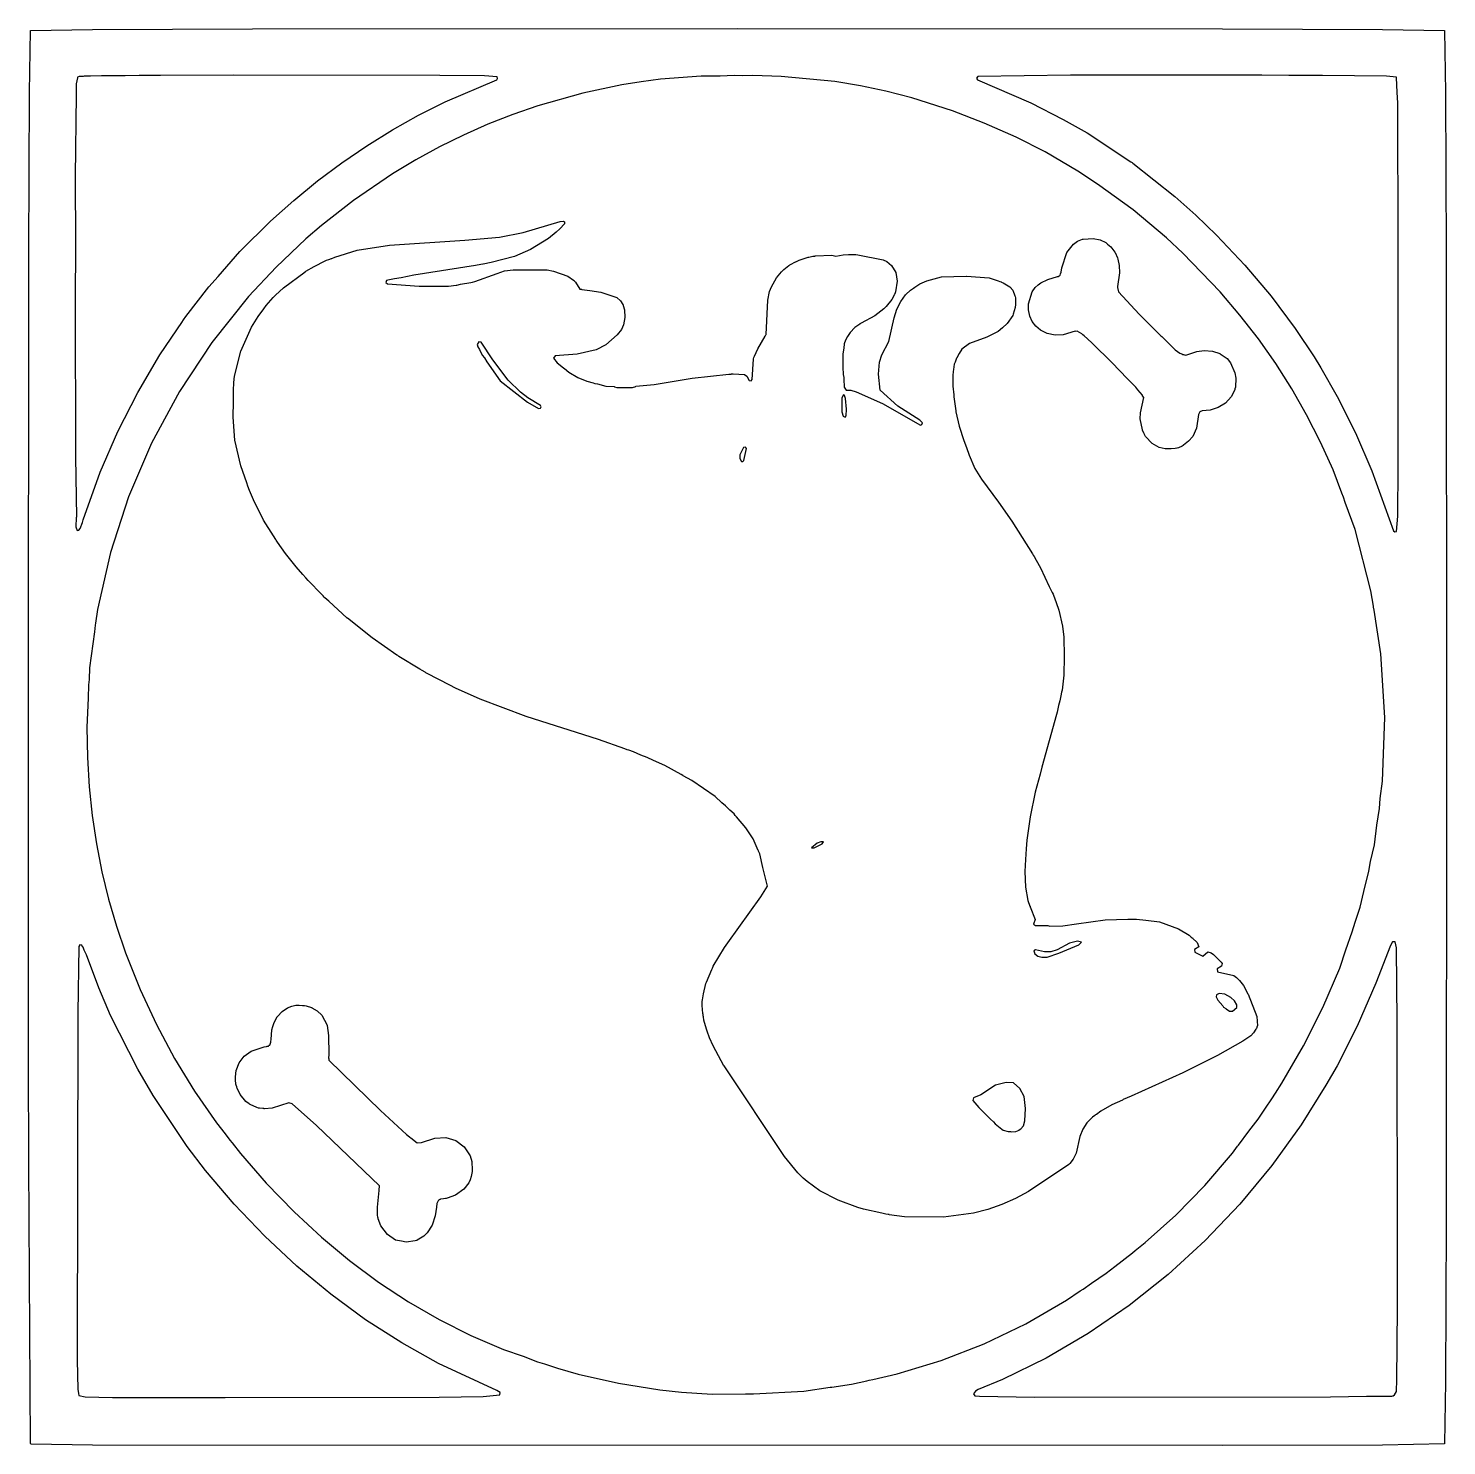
# Model space of a CAD drawing. Header units: millimetres. Extents: x 0 to 300, y 0 to 300.
import ezdxf

# ---------------------------------------------------------------- set-up
doc = ezdxf.new("R2010")
doc.units = ezdxf.units.MM
doc.layers.add('CUT', color=7, linetype='CONTINUOUS')

msp = doc.modelspace()

# ---------------------------------------------------------------- linework, layer by layer
at = {"layer": 'CUT'}
for points in [[(299.8702, 286.5262), (299.9924, 252.6853), (300.084, 150.1798), (299.9924, 47.6751), (299.8702, 13.8327), (299.6387, 0.7487), (286.5262, 0.4887), (252.6852, 0.3665), (13.8285, 0.4887), (0.8884, 0.6718), (0.7031, 0.8332), (0.3665, 60.0444), (0.336, 81.766), (0.2749, 150.1791), (0.3665, 252.6839), (0.4887, 286.5262), (0.7202, 299.6102), (13.8327, 299.8702), (47.6737, 299.9924), (150.1791, 300.084), (252.6839, 299.9924), (286.5262, 299.8702), (299.6102, 299.6387)], [(77.2186, 278.6087), (82.7409, 281.7072), (88.3696, 284.521), (99.2743, 289.2052), (99.4748, 289.5101), (99.3634, 289.8217), (96.7292, 290.0425), (87.2871, 290.1344), (43.7357, 290.1649), (28.1956, 290.0972), (23.7303, 290.1038), (20.7225, 290.0647), (15.7011, 290.0428), (13.4203, 289.9696), (12.0595, 289.9518), (11.8943, 289.9206), (11.0012, 289.8919), (10.6412, 289.7487), (10.6318, 289.5892), (10.4091, 288.3299), (10.3467, 286.0353), (10.194, 268.8099), (10.2086, 254.3923), (10.1634, 242.2999), (10.2245, 209.4949), (10.4597, 196.7391), (10.4116, 196.6669), (10.32, 194.6511), (10.5643, 193.8875), (10.9614, 193.9485), (11.2057, 194.2845), (11.6944, 195.5674), (11.8251, 196.1335), (15.4657, 206.2628), (19.1765, 214.8189), (23.386, 223.0855), (28.0957, 231.069), (32.8584, 238.1143), (32.8878, 238.1553), (32.9268, 238.2097), (33.0891, 238.4366), (33.5911, 239.138), (38.4563, 245.3971), (40.363, 247.634), (44.9777, 252.8788), (51.4637, 259.305), (56.3716, 263.6917), (61.3894, 267.8216), (66.5442, 271.6649), (71.8352, 275.2742)], [(225.0005, 34.7143), (228.0835, 36.8107), (229.9545, 38.2798), (233.6799, 41.1525), (234.208, 41.6195), (236.3397, 43.2933), (242.8044, 49.0884), (248.9467, 55.4131), (254.7877, 62.2326), (255.8933, 63.6902), (256.0872, 63.9253), (258.2997, 66.8629), (260.2327, 69.4115), (261.7782, 71.7437), (263.1421, 73.729), (263.8832, 74.9203), (265.2786, 77.0259), (269.8534, 84.8961), (273.9297, 93.0183), (277.4966, 101.3697), (278.7909, 105.242), (280.123, 109.0012), (280.7489, 111.1004), (281.7975, 114.2377), (282.555, 117.5487), (283.6047, 121.8282), (284.0037, 123.8809), (284.8185, 127.4425), (285.3492, 131.6078), (285.8606, 135.1254), (286.0616, 137.1985), (286.5284, 140.8626), (286.9871, 154.3794), (286.1922, 167.83), (284.7301, 177.0608), (284.6378, 177.7017), (284.6036, 177.8598), (284.0862, 181.1261), (280.7295, 194.118), (278.6408, 199.7916), (278.2617, 200.911), (277.9001, 201.8037), (276.0937, 206.7105), (273.3898, 212.6045), (270.4845, 218.3534), (267.3529, 223.887), (263.9578, 229.2397), (260.2985, 234.4231), (256.3941, 239.4552), (252.2164, 244.3338), (244.2875, 252.5671), (240.8394, 255.8012), (233.8385, 261.7063), (226.2737, 267.1672), (222.1457, 269.8581), (215.2064, 273.9976), (209.1053, 277.0487), (202.3336, 280.0384), (195.5935, 282.6614), (186.9968, 285.4055), (181.57, 286.8083), (176.1728, 287.937), (170.7279, 288.824), (159.4151, 289.8906), (153.4365, 290.1038), (151.3397, 290.0745), (149.4636, 290.1336), (146.5362, 290.0074), (142.5295, 289.9515), (133.9294, 289.3115), (129.7998, 288.7916), (125.7126, 288.1508), (117.5113, 286.4126), (107.9507, 283.7332), (102.6714, 281.8722), (97.411, 279.8228), (92.2605, 277.5063), (87.1653, 275.0041), (82.1654, 272.2599), (77.2537, 269.3308), (69.0236, 263.6911), (62.2311, 258.3912), (58.9273, 255.5462), (52.6439, 249.5977), (46.8047, 243.3633), (39.0287, 233.637), (32.1961, 223.2995), (26.3241, 212.3814), (21.4459, 201.0049), (17.6354, 189.2634), (14.8922, 177.1866), (14.5006, 174.3003), (14.4102, 173.8656), (14.248, 172.4387), (13.2163, 164.8346), (13.1016, 162.3515), (12.9753, 161.2406), (12.9219, 158.4654), (12.6382, 152.3274), (12.76, 145.9038), (13.125, 139.6985), (13.7651, 133.5982), (14.649, 127.622), (15.8112, 121.7189), (17.2144, 115.9552), (18.8919, 110.2227), (20.8141, 104.5491), (23.8957, 96.8318), (27.3724, 89.4219), (31.1869, 82.2219), (35.4258, 75.3005), (40.0493, 68.6085), (41.8499, 66.295), (42.8678, 64.9321), (43.3243, 64.4006), (45.0953, 62.1252), (50.5551, 55.8732), (56.4419, 49.8345), (62.2082, 44.4658), (68.1689, 39.5086), (74.3163, 34.9516), (80.629, 30.8048), (87.1261, 27.0234), (93.8333, 23.6704), (100.7265, 20.6821), (104.8412, 19.2559), (107.8947, 18.1209), (109.3696, 17.6863), (112.159, 16.7195), (116.4888, 15.5001), (125.0282, 13.5487), (133.7661, 12.1482), (138.323, 11.6588), (144.8313, 11.2327), (151.8545, 11.3064), (152.6065, 11.2939), (153.1246, 11.3198), (153.5361, 11.3241), (164.1925, 11.8716), (169.7906, 12.7054), (169.9592, 12.7255), (170.113, 12.7534), (174.2537, 13.3702), (177.5392, 14.1037), (178.0339, 14.1937), (178.7981, 14.3848), (183.9235, 15.5291), (193.2544, 18.3639), (202.3387, 21.9119), (211.151, 26.1516), (219.7187, 31.1227), (222.5907, 33.0756), (223.2239, 33.4697)], [(273.5014, 228.2633), (276.9626, 222.2188), (280.8266, 214.5213), (284.2738, 206.5287), (288.874, 193.8501), (289.1634, 193.6199), (289.487, 193.7082), (289.7372, 196.9103), (289.829, 207.3293), (289.8595, 253.9355), (289.7374, 284.2611), (289.6197, 286.6047), (289.4952, 289.6331), (289.4675, 289.6354), (289.4621, 289.7422), (287.3674, 289.9819), (273.8783, 290.1344), (266.7567, 290.1385), (260.9902, 290.1955), (228.0353, 290.1955), (225.5422, 290.1621), (220.5823, 290.1649), (200.9667, 289.9313), (200.7058, 289.5844), (200.9273, 289.2111), (212.2077, 284.3357), (219.0404, 280.8427), (224.0891, 277.966), (233.3587, 271.8558), (233.5768, 271.6989), (233.7381, 271.5828), (233.7739, 271.5571), (233.7811, 271.5519), (242.6433, 264.547), (247.0487, 260.601), (251.4656, 256.3372), (257.4454, 249.9913), (262.9811, 243.4472), (268.0729, 236.6378), (272.0577, 230.6203)], [(114.2814, 247.6763), (115.4888, 246.8464), (115.5544, 246.8014), (115.5975, 246.7717), (115.6166, 246.7586), (115.6731, 246.7043), (115.8101, 246.5445), (115.8584, 246.4883), (115.8855, 246.4567), (115.9512, 246.3801), (116.875, 244.9594), (117.2152, 244.9062), (117.2563, 244.8582), (118.9884, 244.6288), (121.2615, 244.2731), (124.4337, 243.2645), (124.6628, 243.1499), (125.4702, 242.442), (125.9283, 241.6999), (125.9795, 241.5872), (125.9799, 241.5862), (126.01, 241.5201), (126.0405, 241.4529), (126.3187, 240.5563), (126.3821, 238.9532), (126.1028, 237.3982), (125.6521, 236.4224), (124.7629, 235.2478), (122.3575, 233.1509), (120.3318, 232.1193), (116.3168, 231.1585), (111.6121, 230.82), (111.2942, 230.3555), (112.0714, 229.3618), (113.069, 228.557), (113.45, 228.2266), (113.607, 228.123), (114.5541, 227.359), (116.4128, 226.2777), (118.3468, 225.4605), (119.7024, 225.1063), (120.0221, 224.9952), (120.5705, 224.8794), (122.3164, 224.4231), (124.081, 224.3419), (124.1562, 224.2479), (124.706, 224.1562), (128.0047, 224.1562), (128.7073, 224.3395), (128.7073, 224.3914), (132.5785, 224.7602), (140.5946, 226.0753), (148.3653, 226.9449), (148.7043, 226.972), (148.8065, 226.9802), (148.936, 226.9905), (149.2285, 227.0139), (151.664, 226.8853), (152.1838, 226.5365), (152.6282, 225.6027), (153.0798, 225.5239), (153.2977, 225.8536), (153.5395, 230.1485), (153.5527, 230.1892), (153.6381, 230.4526), (153.7414, 230.7718), (154.4522, 232.3466), (156.0248, 234.9931), (156.1951, 235.2726), (156.1954, 235.2802), (156.2254, 235.3307), (156.567, 242.5834), (156.9164, 244.451), (157.3743, 245.414), (158.3888, 247.3014), (159.4546, 248.5688), (159.6675, 248.7902), (159.7693, 248.8961), (159.8048, 248.933), (159.9854, 249.1208), (161.0257, 249.9194), (161.1811, 250.0184), (161.2514, 250.0631), (161.254, 250.0648), (161.3593, 250.1318), (162.4143, 250.6987), (162.4146, 250.6989), (162.4232, 250.7027), (162.4808, 250.7285), (163.219, 251.0595), (164.0347, 251.3654), (164.8982, 251.6066), (165.1322, 251.672), (165.1741, 251.6837), (165.2805, 251.7134), (166.0815, 251.8923), (166.4651, 251.9371), (166.5062, 251.9419), (166.5687, 251.9492), (166.6756, 251.9617), (170.1084, 252.1048), (170.9364, 251.9166), (172.5421, 252.2062), (173.6286, 252.2515), (175.2171, 252.2515), (175.5915, 252.2196), (180.9454, 251.1496), (181.7359, 250.7745), (182.7367, 249.9583), (183.6371, 248.4219), (183.9655, 246.6338), (183.5682, 244.3903), (183.4756, 244.154), (183.3446, 243.8198), (183.3076, 243.7255), (183.2877, 243.6799), (182.7726, 242.7553), (181.622, 241.257), (181.6207, 241.2556), (181.6024, 241.2373), (181.344, 240.9776), (181.1231, 240.7557), (179.1981, 239.2586), (176.2909, 237.727), (176.0655, 237.565), (176.0559, 237.56), (176.044, 237.5495), (175.0092, 236.8055), (173.9733, 235.739), (173.4575, 234.9201), (173.4442, 234.9049), (173.4372, 234.8879), (172.9847, 234.1696), (172.71, 233.3377), (172.6602, 232.4517), (172.4114, 231.2274), (172.4582, 229.5719), (172.4426, 227.9142), (172.5205, 227.3619), (172.5341, 226.8785), (172.626, 226.2753), (172.6267, 226.2317), (172.6419, 226.1712), (172.6847, 225.8898), (172.7436, 224.2061), (173.1728, 223.6036), (174.1047, 223.5678), (175.2772, 223.2194), (180.8423, 220.773), (188.8497, 216.1995), (189.1584, 216.3234), (189.2593, 216.6403), (188.7566, 217.2323), (184.0856, 220.196), (180.3033, 223.5987), (179.9939, 226.9448), (180.2144, 229.4929), (180.7106, 231.013), (182.179, 233.8929), (183.2769, 238.8959), (183.8793, 240.7031), (184.6973, 242.3461), (185.7031, 243.7523), (185.7462, 243.7993), (186.7205, 244.7235), (186.9737, 244.889), (187.3635, 245.1439), (187.6929, 245.3592), (188.7289, 246.0366), (190.1725, 246.7187), (193.2992, 247.5149), (198.5352, 247.6996), (198.5624, 247.6999), (198.5698, 247.7), (198.582, 247.7001), (198.6082, 247.7004), (203.3781, 247.3341), (205.3046, 246.6687), (205.641, 246.5489), (205.8859, 246.4616), (205.9707, 246.4314), (206.3693, 246.2894), (207.7437, 245.4057), (207.9971, 245.1388), (208.0291, 245.105), (208.0395, 245.094), (208.0404, 245.0931), (208.3783, 244.7214), (208.826, 243.5032), (208.8265, 243.5009), (208.8304, 243.4847), (208.8481, 243.4102), (208.915, 243.1296), (208.9477, 242.063), (208.9288, 241.7207), (208.8825, 241.0701), (208.4876, 239.6773), (208.3821, 239.3833), (207.1913, 237.6989), (206.2167, 236.7828), (205.3165, 235.9932), (202.8977, 234.749), (199.2429, 233.4405), (197.6199, 232.2619), (197.0598, 231.3123), (196.6046, 230.5817), (196.5802, 230.4995), (196.4664, 230.3065), (196.2088, 229.4736), (195.9921, 229.0448), (195.8062, 227.9617), (195.8013, 227.5056), (195.6857, 226.6506), (195.6857, 224.395), (195.9096, 222.5974), (195.9317, 222.1427), (196.3286, 219.2329), (196.3515, 219.0492), (196.3567, 219.0275), (196.3584, 219.015), (197.0576, 215.9496), (197.9902, 212.9412), (198.5876, 211.4608), (199.1211, 209.8515), (200.3296, 207.0402), (201.7299, 204.7846), (205.3751, 199.8571), (208.1694, 195.8728), (212.5149, 188.976), (212.7007, 188.6628), (212.8606, 188.3932), (212.8608, 188.393), (213.3177, 187.6227), (214.2252, 186.0029), (216.0795, 182.0864), (216.6976, 180.7809), (216.8752, 180.4058), (216.9617, 180.2232), (217.5296, 178.6723), (218.0991, 177.0459), (218.9138, 173.6381), (219.1729, 171.3055), (219.2654, 167.2782), (219.173, 163.3248), (218.8041, 160.1462), (218.701, 159.6916), (218.5258, 158.9188), (218.2938, 157.8953), (218.0588, 156.8589), (217.7324, 155.4754), (217.6029, 155.0001), (214.5262, 143.8715), (214.1649, 142.3863), (213.1197, 138.5513), (212.0548, 133.3182), (211.3529, 128.3736), (211.2351, 126.5569), (211.112, 125.4432), (211.0902, 124.3236), (210.9274, 121.8124), (211.078, 118.4445), (211.5367, 115.6699), (212.0055, 114.4729), (212.0156, 114.4246), (212.07, 114.3082), (213.117, 111.6348), (212.769, 110.6289), (213.1847, 110.3462), (215.807, 110.3465), (216.2107, 110.2555), (218.9277, 110.3171), (221.8244, 110.7283), (227.9032, 111.5377), (232.7054, 111.6944), (234.5409, 111.7212), (236.4888, 111.5104), (239.401, 111.1688), (243.417, 109.6593), (245.667, 108.295), (246.1001, 107.9274), (246.2961, 107.761), (246.328, 107.734), (246.385, 107.6855), (247.3395, 106.7875), (247.6666, 105.8197), (246.8116, 105.2609), (246.8706, 104.7169), (248.5519, 103.8839), (249.6027, 104.8098), (250.3309, 104.5502), (250.8125, 104.2112), (252.4166, 102.6051), (252.6412, 102.314), (252.4932, 101.7692), (251.5753, 101.2171), (251.6694, 100.5851), (255.0762, 99.813), (255.6595, 99.3584), (255.7339, 99.2839), (255.8047, 99.213), (255.8475, 99.1701), (256.3118, 98.7052), (257.1485, 97.7091), (258.0725, 95.9131), (258.118, 95.8111), (259.9706, 91.1406), (260.0712, 89.1246), (260.0653, 89.099), (260.0644, 89.0953), (260.064, 89.0936), (260.0638, 89.0924), (259.8572, 88.5778), (259.782, 88.4504), (259.2864, 87.6308), (258.6788, 87.0647), (256.9727, 85.9164), (251.617, 82.8565), (244.3101, 79.2185), (233.3648, 74.2679), (231.7221, 73.5354), (231.5663, 73.4545), (229.2765, 72.4188), (226.9722, 71.0966), (226.0433, 70.4251), (225.8909, 70.3357), (225.7297, 70.1984), (225.2477, 69.8499), (224.0169, 68.616), (223.174, 67.3121), (222.557, 65.7565), (221.7498, 62.2145), (221.1488, 60.9281), (220.4125, 60.036), (220.2408, 59.8499), (211.6979, 54.1461), (208.9311, 52.6258), (206.0775, 51.3357), (203.1254, 50.3191), (200.0827, 49.5126), (193.7006, 48.6865), (185.4704, 48.7477), (182.2699, 49.2086), (182.2345, 49.2152), (182.0324, 49.2528), (181.521, 49.3478), (180.672, 49.5056), (176.7955, 50.4065), (175.6187, 50.7509), (171.4498, 52.2759), (167.5544, 54.2572), (164.8912, 56.2546), (164.0907, 56.9206), (162.9051, 58.0808), (160.1249, 61.5333), (147.342, 80.6762), (147.3169, 80.7203), (145.0438, 84.9464), (144.2773, 86.6212), (143.7461, 88.0036), (143.6088, 88.4153), (143.0941, 90.3705), (142.9786, 91.0164), (142.9326, 91.2729), (142.89, 91.5114), (142.8502, 91.7338), (142.7321, 93.4662), (142.7312, 94.2722), (142.7656, 94.6515), (142.9691, 95.9169), (143.5005, 98.0803), (143.5947, 98.3714), (144.7241, 101.0317), (144.8758, 101.345), (144.986, 101.5726), (145.0343, 101.6725), (145.0649, 101.7356), (146.2546, 103.7449), (147.4654, 105.6956), (148.1623, 106.7055), (155.145, 116.4056), (156.4982, 118.6714), (155.5017, 122.6004), (154.8699, 125.515), (154.6149, 126.0971), (154.606, 126.1322), (154.5662, 126.2084), (153.4768, 128.6953), (151.9466, 131.0076), (149.9804, 133.3739), (149.7048, 133.6456), (149.4641, 133.9461), (148.559, 134.7756), (147.6431, 135.6788), (146.8957, 136.2999), (145.445, 137.6293), (140.5516, 141.0308), (138.7092, 142.044), (138.6015, 142.1102), (138.2587, 142.2917), (134.7983, 144.1947), (132.4209, 145.2289), (131.0742, 145.8602), (129.7201, 146.4038), (128.2201, 147.0563), (127.1941, 147.4179), (126.8863, 147.5415), (126.3556, 147.7134), (120.7845, 149.6768), (105.4846, 154.5938), (95.7978, 158.1995), (90.5727, 160.5579), (89.379, 161.1697), (84.5957, 163.6578), (84.3096, 163.8282), (84.122, 163.9399), (83.5561, 164.2769), (83.0572, 164.5741), (78.6119, 167.2737), (78.4493, 167.3833), (78.3605, 167.4431), (78.1951, 167.5546), (78.1942, 167.5552), (72.9728, 171.17), (67.7185, 175.3236), (67.6754, 175.3617), (63.757, 178.9317), (62.9764, 179.6812), (62.8283, 179.8235), (62.5812, 180.0607), (62.286, 180.3441), (59.4243, 183.3044), (58.9008, 183.8547), (58.2756, 184.5768), (56.8781, 186.2353), (54.6034, 189.0142), (52.9097, 191.4595), (52.6748, 191.8278), (52.5752, 191.984), (52.0678, 192.7796), (49.972, 196.0656), (47.8524, 200.3933), (46.9986, 202.3869), (46.8826, 202.7095), (46.8155, 202.8962), (46.6797, 203.2739), (46.4235, 203.9867), (45.216, 207.5639), (43.927, 212.9911), (43.5858, 217.8669), (43.6153, 221.1755), (43.658, 223.3661), (43.6729, 224.135), (43.6808, 224.542), (43.6929, 225.1608), (43.8305, 226.5224), (45.222, 231.8456), (47.4391, 236.8876), (48.8251, 239.1635), (50.0383, 240.7949), (50.5695, 241.479), (52.0313, 243.1401), (52.0428, 243.1517), (52.0499, 243.159), (52.0512, 243.1603), (52.5139, 243.6285), (54.1848, 245.1967), (58.7654, 248.6273), (58.853, 248.6833), (58.8727, 248.6959), (58.881, 248.7012), (58.909, 248.7191), (60.6958, 249.7432), (63.0453, 250.9073), (63.3131, 251.0317), (63.8168, 251.2204), (64.3497, 251.42), (64.3984, 251.4382), (65.0266, 251.6735), (69.7861, 253.1593), (76.6188, 254.2377), (92.5617, 255.2761), (99.867, 255.9455), (104.905, 256.8924), (112.6965, 259.2364), (113.3551, 259.3381), (113.6361, 259.1586), (113.5998, 258.753), (112.624, 257.6854), (111.8334, 256.9824), (110.2509, 255.6537), (106.453, 253.3261), (103.0501, 251.8721), (98.0835, 250.5656), (96.4299, 250.2298), (96.3202, 250.2075), (95.9107, 250.1244), (94.8021, 249.8993), (81.7627, 247.8643), (79.0956, 247.3519), (77.6883, 247.1345), (76.2648, 246.808), (75.9855, 246.7544), (75.8216, 246.315), (76.1597, 246.0374), (82.9028, 245.5633), (89.0961, 245.5322), (90.6764, 245.7971), (90.8451, 245.8071), (91.6391, 245.9585), (93.8127, 246.323), (94.1327, 246.434), (94.659, 246.5343), (99.346, 248.2427), (100.9543, 248.8007), (102.7774, 249.0151), (109.9594, 249.015), (111.3004, 248.7603)], [(221.9782, 236.0427), (221.7795, 236.0013), (221.5685, 236.0318), (219.0324, 235.2474), (217.3663, 235.2204), (215.6681, 235.5721), (214.2031, 236.2617), (213.2267, 237.0801), (212.4896, 238.1031), (211.994, 239.2447), (211.7001, 240.5351), (211.6997, 241.8311), (212.4446, 244.3522), (213.1184, 245.2893), (213.7063, 245.8189), (214.2854, 246.2731), (215.7678, 246.9525), (217.8414, 247.5837), (217.8432, 247.5852), (217.8467, 247.5861), (217.855, 247.5914), (217.9812, 247.6207), (218.405, 247.9112), (218.441, 248.1545), (218.6108, 248.5421), (218.7714, 249.4638), (219.8003, 252.7139), (221.2107, 254.4628), (222.085, 255.0861), (223.091, 255.4818), (223.2778, 255.5156), (225.3735, 255.6737), (226.8219, 255.3341), (228.0273, 254.7673), (228.232, 254.611), (228.3376, 254.5304), (228.3407, 254.528), (228.4046, 254.4793), (229.13, 253.8652), (229.9761, 252.7346), (230.0035, 252.6973), (230.5115, 251.5366), (230.5949, 251.2526), (230.8701, 249.9611), (230.9326, 248.3682), (230.5088, 245.5262), (230.5055, 245.5079), (230.5059, 245.5066), (230.475, 245.2995), (230.7025, 244.3717), (235.0858, 239.608), (238.9757, 235.7794), (239.7008, 235.0543), (239.8696, 234.8996), (242.6945, 232.1191), (243.6972, 231.3759), (244.0945, 231.2559), (244.3208, 231.1164), (244.4473, 231.1441), (244.6434, 231.0219), (244.7378, 231.0616), (244.9322, 231.0028), (247.246, 231.7251), (248.8399, 231.9397), (250.5945, 231.7879), (252.1379, 231.2995), (252.1566, 231.2905), (252.1614, 231.2882), (252.1667, 231.2857), (252.1873, 231.2759), (253.6674, 230.2484), (254.371, 229.363), (255.3293, 227.2373), (255.5515, 226.1086), (255.4425, 224.1978), (255.3417, 223.8506), (255.3305, 223.8117), (255.3189, 223.7719), (255.2879, 223.6648), (254.5492, 222.1505), (253.3131, 220.8307), (251.8143, 219.9132), (250.1186, 219.3736), (248.376, 219.2234), (247.9036, 218.9804), (247.6076, 218.3975), (247.2099, 215.5361), (246.3988, 213.7727), (245.5263, 212.7653), (244.4881, 211.9285), (244.4737, 211.9169), (244.414, 211.8688), (244.1994, 211.6958), (243.3922, 211.3694), (243.1032, 211.3051), (243.0543, 211.2943), (243.0309, 211.2891), (242.7102, 211.2177), (241.822, 211.1423), (240.6169, 211.1987), (239.3045, 211.4449), (237.8042, 212.2612), (236.4602, 213.8003), (236.2325, 214.1914), (236.1547, 214.3251), (236.1195, 214.3855), (236.0762, 214.4599), (235.7931, 215.0826), (235.7803, 215.117), (235.7786, 215.1218), (235.7721, 215.1392), (235.7675, 215.1519), (235.309, 217.5205), (235.3751, 218.7982), (236.0937, 222.0173), (235.8165, 222.3652), (235.797, 222.5136), (234.7847, 223.6598), (234.3591, 224.1938), (233.8118, 224.7613), (233.4998, 225.1145), (232.5833, 226.035), (229.3841, 229.3522), (225.167, 233.5383), (224.1423, 234.4194), (223.4801, 235.0742), (223.1716, 235.2731), (222.97, 235.4631), (222.0114, 236.0415), (221.9938, 236.0326)], [(95.9897, 233.6912), (95.5316, 233.7572), (95.1574, 233.257), (95.2771, 232.7531), (95.6451, 232.1441), (96.1782, 230.9675), (96.6898, 230.415), (97.2084, 229.5567), (100.0094, 225.516), (105.8126, 221.0105), (108.1084, 219.6783), (108.5615, 219.7543), (108.6709, 220.0651), (108.5334, 220.3259), (105.8463, 221.9588), (104.3039, 223.1293), (101.6841, 225.653), (98.4542, 229.9855)], [(172.5374, 218.0475), (172.904, 217.8337), (173.1178, 218.1086), (173.2094, 219.5747), (173.0261, 221.7738), (172.8123, 222.4458), (172.5985, 222.568), (172.2625, 221.9266), (172.232, 218.9944)], [(152.0753, 211.2158), (151.8391, 211.5344), (151.4176, 211.4566), (150.6706, 209.8771), (150.6612, 209.09), (151.0251, 208.4891), (151.319, 208.4871), (151.5445, 208.726)], [(167.0396, 127.7604), (165.8484, 126.8135), (166.3981, 126.8135), (168.0475, 127.6077), (168.3835, 128.0353), (167.7726, 128.0658)], [(100.0197, 11.6), (99.2699, 12.0513), (86.9623, 17.7325), (79.1903, 22.0763), (71.553, 26.9839), (64.1828, 32.3977), (57.0571, 38.301), (50.237, 44.6633), (43.8001, 51.4359), (37.7441, 58.5613), (33.8578, 63.6402), (26.6917, 74.389), (23.4186, 79.9573), (17.6469, 91.3479), (15.1615, 97.147), (12.5337, 104.1737), (12.0643, 105.1563), (11.8475, 105.7489), (11.7361, 105.8432), (11.5629, 106.2057), (11.1374, 106.2645), (10.9162, 105.9343), (10.7132, 91.8078), (10.5605, 18.4493), (10.7122, 12.3339), (10.8782, 11.4022), (10.8782, 11.3991), (10.8789, 11.3984), (10.9588, 10.9499), (12.266, 10.7125), (18.0477, 10.5605), (41.9023, 10.53), (87.1066, 10.6521), (96.4213, 10.7744), (99.9733, 11.084)], [(289.7068, 31.3948), (289.6982, 39.528), (289.7068, 41.2925), (289.6457, 90.0696), (289.4632, 105.6339), (289.1945, 106.8855), (288.6633, 106.9082), (288.2509, 106.1521), (285.131, 98.2025), (281.191, 89.1008), (276.9404, 80.6905), (274.5794, 76.5812), (269.3253, 68.2113), (263.1521, 59.5925), (256.3437, 51.4039), (249.0224, 43.7471), (241.1935, 36.5897), (232.9441, 30.027), (224.3422, 24.1094), (215.4107, 18.8778), (206.2172, 14.3415), (201.0294, 12.2206), (200.5153, 11.886), (200.0978, 11.3092), (200.3396, 10.9018), (201.3302, 10.8042), (212.9483, 10.6216), (275.5583, 10.7132), (283.1712, 10.8071), (288.4898, 10.8049), (288.7432, 10.9173), (288.7957, 10.9205), (289.0967, 11.1103), (289.4922, 11.8424), (289.5471, 14.3317), (289.5539, 14.4139), (289.5573, 14.7968), (289.5846, 16.0314), (289.6033, 19.898)], [(222.3236, 106.2882), (222.8734, 106.838), (222.0487, 107.0212), (220.3688, 106.6547), (217.7421, 105.2497), (216.3981, 104.8221), (215.0542, 104.7916), (213.1605, 105.2192), (212.794, 105.0359), (213.0383, 104.3945), (213.6492, 103.9058), (214.535, 103.6309), (215.6346, 103.6614), (218.1086, 104.4861)], [(254.8221, 92.2381), (255.7384, 93.0322), (255.7689, 93.582), (255.2192, 94.4067), (254.4861, 95.1397), (253.2033, 95.8728), (252.0121, 95.995), (251.4623, 95.7201), (251.3401, 95.2925), (251.7372, 94.59), (252.7957, 93.3871), (252.9284, 93.0933), (253.3865, 92.7879), (253.4966, 92.7596), (254.2112, 92.2381)], [(57.1727, 93.5364), (57.4932, 93.5132), (58.2579, 93.458), (58.6273, 93.4313), (59.0149, 93.4033), (60.0956, 93.0278), (60.1408, 93.0101), (60.1666, 93.0001), (60.1904, 92.9908), (60.2098, 92.9832), (61.3016, 92.3438), (62.2844, 91.3927), (63.4258, 89.3177), (63.4618, 89.2266), (63.7366, 87.1207), (63.7627, 83.0487), (63.7055, 82.3343), (63.7676, 82.2716), (63.7699, 81.9122), (74.695, 71.257), (80.1841, 66.1947), (80.8606, 65.6681), (80.9293, 65.6045), (81.0961, 65.4848), (82.4881, 64.4012), (83.4122, 64.4845), (86.2275, 65.3852), (88.5078, 65.5089), (90.6248, 64.9041), (92.4071, 63.5384), (92.5616, 63.3712), (93.6732, 61.6455), (94.0361, 60.4865), (94.1083, 58.6228), (94.0966, 58.3155), (93.8669, 57.2659), (93.6569, 56.5437), (93.3653, 55.9124), (92.3069, 54.5943), (90.5882, 53.3676), (88.8234, 52.6957), (88.5956, 52.6597), (88.5059, 52.6455), (88.4558, 52.6376), (88.0491, 52.5733), (87.3949, 52.5051), (87.2972, 52.4545), (87.2918, 52.4536), (87.2822, 52.4467), (87.0002, 52.3006), (86.9526, 52.2085), (86.8744, 52.152), (86.6385, 51.5843), (86.5701, 50.77), (86.2982, 48.9824), (85.6559, 47.0255), (84.5939, 45.3594), (83.8838, 44.6448), (82.4963, 43.813), (82.3784, 43.7759), (82.3572, 43.7693), (82.3274, 43.7599), (82.0636, 43.6769), (80.1499, 43.4147), (79.1431, 43.5763), (77.8612, 43.8169), (76.2176, 45.0422), (74.7793, 46.8808), (74.2182, 48.3387), (74.1925, 48.4847), (74.1553, 48.6963), (74.1421, 48.7718), (74.0935, 49.0481), (74.0468, 50.7926), (74.4312, 54.3334), (74.4047, 54.4006), (74.5075, 55.3179), (61.1542, 68.0466), (56.0723, 72.6472), (55.3088, 72.8855), (51.8159, 71.7172), (50.2032, 71.6179), (50.0803, 71.6281), (50.0794, 71.6282), (49.8207, 71.6496), (49.1247, 71.7073), (48.9358, 71.738), (48.5991, 71.867), (47.1813, 72.4856), (47.0446, 72.5739), (46.9983, 72.6038), (46.9924, 72.6076), (46.916, 72.657), (46.2782, 73.1493), (45.0463, 74.5941), (44.3799, 75.9661), (44.3479, 76.0898), (44.3085, 76.2417), (44.2214, 76.5782), (44.154, 76.8385), (44.1338, 76.9753), (44.0896, 77.5683), (44.0638, 77.9144), (44.0609, 77.9525), (44.0306, 78.359), (44.204, 79.7061), (44.8404, 81.3237), (45.9176, 82.713), (47.3854, 83.7749), (50.0941, 84.6783), (50.6082, 84.7578), (50.7602, 84.8332), (51.0081, 84.8795), (51.1301, 85.0168), (51.1737, 85.0384), (51.3114, 85.0843), (51.532, 85.6655), (51.5425, 85.7867), (51.5572, 85.8269), (51.5812, 86.2326), (51.7599, 88.2956), (51.9492, 89.0172), (52.2086, 89.8576), (52.7142, 90.7835), (52.7491, 90.8436), (52.7732, 90.8851), (52.8283, 90.9802), (52.9267, 91.1498), (53.9086, 92.2022), (55.0618, 92.9739), (55.9375, 93.3047), (56.8124, 93.5017)], [(210.9029, 69.0899), (211.0259, 71.6402), (210.7644, 74.2232), (209.8719, 75.9213), (208.512, 77.0813), (206.9669, 77.1825), (204.7485, 76.5691), (201.6471, 74.5481), (200.0733, 73.8879), (199.9018, 73.3586), (201.2137, 71.8616), (203.6294, 69.4154), (204.2754, 68.8627), (204.6808, 68.4548), (206.088, 67.3119), (206.3281, 67.1064), (207.3821, 66.7865), (207.8545, 66.7873), (208.0477, 66.7318), (209.0063, 66.7663), (209.7307, 67.1033), (209.7294, 67.1813), (210.0643, 67.3341), (210.6498, 68.0214)]]:
    msp.add_lwpolyline(points, close=True, dxfattribs=at)

doc.saveas('drawing.dxf')
